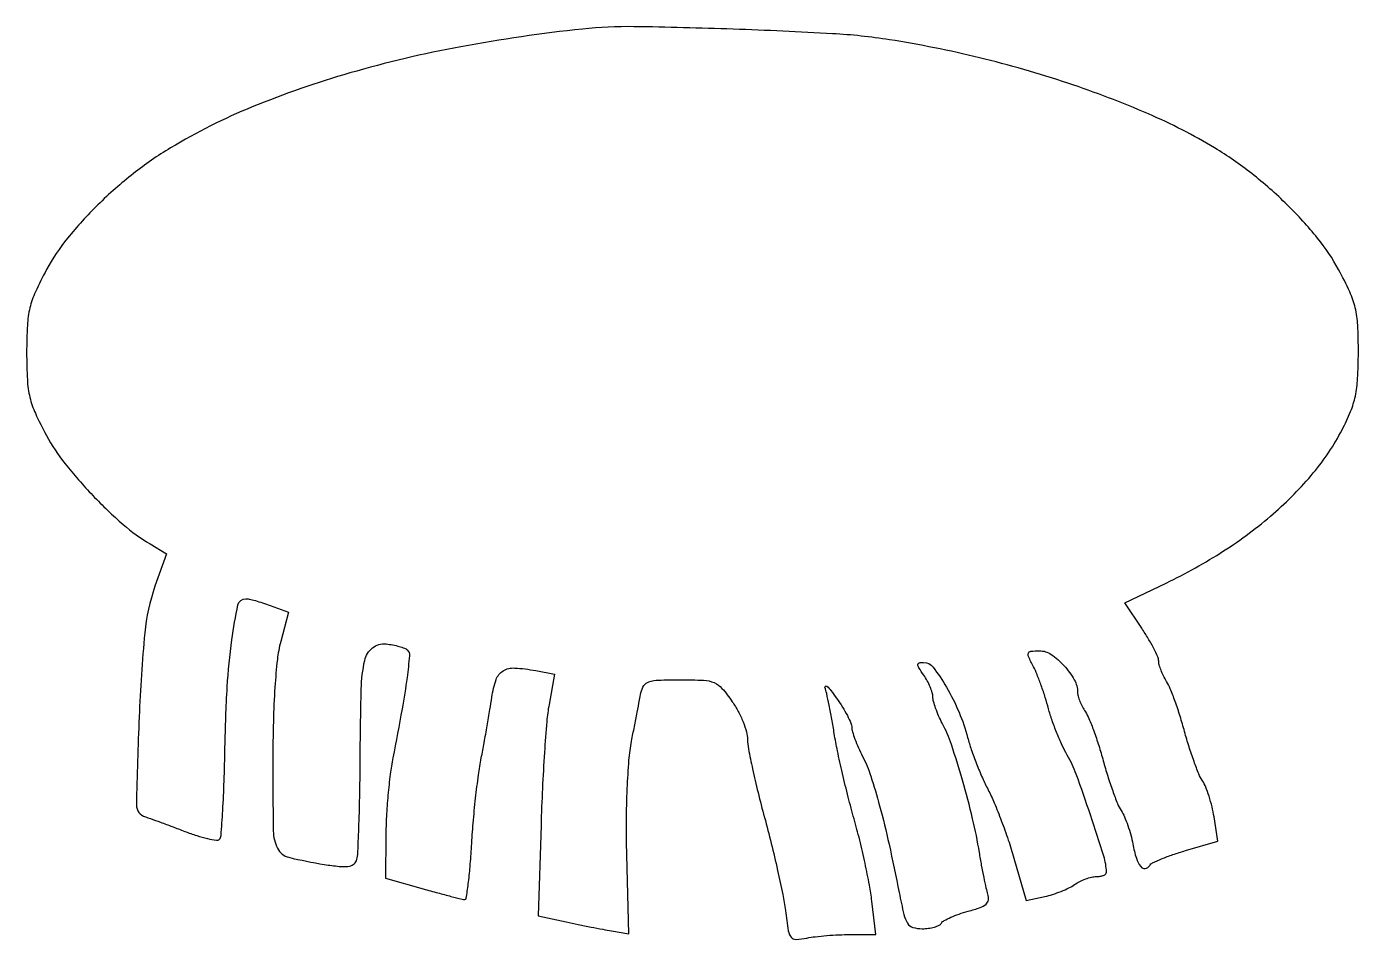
# Model space of a CAD drawing. Extents: x 0 to 230, y 0 to 158.
import ezdxf

# ---------------------------------------------------------------- set-up
doc = ezdxf.new("R2010")
doc.units = 0

msp = doc.modelspace()

# ---------------------------------------------------------------- linework, layer by layer
msp.add_lwpolyline([(96.5, 157.376541, 0.019358), (75.471684, 154.312731, 0.024399), (56.332136, 149.787276, 0.026787), (39.476232, 143.928253, 0.038403), (25.343537, 136.840491, 0.031399), (18.936768, 132.415837, 0.027208), (12.804216, 127.019971, 0.028143), (7.576496, 121.277846, 0.046395), (3.930033, 115.826376, 0.016373), (2.011392, 111.993198, 0.049123), (1.054888, 109.229252, 0.045873), (0.622154, 106.230507, 0.012909), (0.5, 101.5, 0.012888), (0.621828, 96.774522, 0.045726), (1.053241, 93.776967, 0.04913), (2.005778, 91.018652, 0.016543), (3.911714, 87.207995, 0.043429), (7.14657, 82.309783, 0.022916), (11.934636, 76.809598, 0.022918), (17.175666, 71.799729, 0.045897), (21.816818, 68.449137), (24.656103, 66.77193), (22.667578, 61.135965, 0.061679), (20.901946, 53.088911, 0.012737), (19.924151, 38.585712, 0.005722), (19.462166, 23.393934, 0.339301), (21, 21.307926, -0.015054), (21.878829, 21.025045, -0.002278), (23.616319, 20.398536, -0.002552), (25.661, 19.638859, -0.002205), (27.800236, 18.820806, 0.014783), (29.881476, 18.08438, 0.021912), (31.74763, 17.574506, 0.018233), (33.2664, 17.288029, 0.2382), (33.795289, 17.461956, 0.180744), (34.081551, 18.089823, 0.002422), (34.364022, 22.409332, 0.006535), (34.603689, 27.463114, 0.004204), (34.7557, 33.328386, -0.00993), (35.145902, 43.766649, -0.020365), (35.946263, 51.911619, -0.017472), (36.998985, 57.914124, -0.354368), (38.338717, 59, -0.057103), (38.919403, 58.933466, -0.009828), (39.995648, 58.661155, -0.010589), (41.251951, 58.288101, -0.009286), (42.547993, 57.846485), (45.737982, 56.69297), (44.38086, 51.596485, 0.037213), (43.797141, 48.49201, 0.011419), (43.374715, 43.738074, 0.010065), (43.103736, 37.807208, 0.006193), (43.011869, 30.817388, 0.003975), (43.097771, 18.874816, 0.113051), (43.827875, 15.895088, 0.219585), (45.781395, 14.337677, 0.020994), (51.908431, 13.103558, 0.012316), (54.481117, 12.761585, 0.055442), (55.99603, 12.766511, 0.110949), (56.914028, 13.086102, 0.16353), (57.453161, 13.738536, 0.07996), (57.674958, 14.795584, 0.00236), (57.868647, 19.347507, 0.004666), (58.021801, 24.724897, 0.003195), (58.09968, 30.831787, -0.004315), (58.287859, 43.38257, -0.048149), (58.885207, 48.342938, -0.17255), (60.235814, 50.507727, -0.197301), (62.56654, 51.18212, -0.01952), (63.743315, 51.007904, -0.022152), (64.853587, 50.747577, -0.022043), (65.767831, 50.44594, -0.102933), (66.232907, 50.149213, -0.225586), (66.611505, 49.124785, -0.010738), (66.194168, 45.387893, -0.011785), (65.33914, 39.9608, -0.003279), (63.743619, 31.5, 0.01709), (63.291057, 28.673562, 0.008663), (62.905228, 25.090479, 0.008595), (62.634398, 21.374401, 0.012685), (62.535678, 18.105886), (62.5, 10.711773), (69, 8.891019, 0.001964), (71.537947, 8.190836, 0.002855), (73.782582, 7.594791, 0.001431), (75.691379, 7.105403, 0.04864), (76.15347, 7.035133, 0.387474), (76.429688, 7.261074, 0.004777), (76.767978, 9.727508, 0.011004), (77.081081, 12.705778, 0.006623), (77.327773, 16.25, -0.007569), (77.612426, 20.230824, -0.005908), (78.038078, 24.545312, -0.005977), (78.530127, 28.554863, -0.014464), (79.014451, 31.5, 0.00284), (79.50909, 34.125194, 0.002055), (80.031661, 37.056025, 0.002075), (80.505155, 39.844681, 0.00452), (80.840149, 41.988594, -0.045894), (81.577864, 45.033673, -0.175931), (82.781465, 46.529057, -0.151938), (84.785405, 47.0263, -0.031785), (88.419121, 46.581151), (91.638514, 45.977189), (90.714817, 40.738595, 0.022544), (90.328456, 37.770653, 0.00451), (89.926515, 32.44631, 0.00476), (89.573314, 26.235546, 0.004424), (89.328343, 19.865866), (88.865565, 4.231732), (93.682782, 3.184381, 0.002679), (95.746902, 2.747174, 0.002169), (97.966192, 2.299539, 0.002192), (100.016751, 1.904518, 0.005671), (101.5, 1.642902), (104.5, 1.148773), (104.147955, 14.737424, -0.008101), (104.091538, 20.553111, -0.008826), (104.228033, 26.203342, -0.009181), (104.523578, 31.109569, -0.028051), (104.970975, 34.413037, -0.000166), (105.453561, 36.908439, -0.000172), (105.931887, 39.372892, -0.000165), (106.347264, 41.505328, -0.000747), (106.592072, 42.75, -0.098231), (107.098926, 43.977704, -0.167411), (107.97204, 44.643772, -0.071815), (109.618727, 44.937562, -0.008293), (113.383051, 45, -0.011314), (117.417604, 44.908698, -0.089079), (119.236818, 44.496265, -0.116551), (120.584279, 43.50826, -0.025016), (122.363999, 41.196249, -0.029345), (123.372944, 39.540749, -0.026074), (124.225675, 37.713002, -0.026971), (124.818325, 35.985379, -0.069244), (125, 34.679822, 0.047453), (125.155043, 33.049851, 0.006114), (125.858928, 29.611007, 0.007095), (126.804416, 25.542071, 0.005865), (127.924011, 21.233573, -0.005895), (129.093609, 16.731518, -0.005437), (130.190032, 12.080429, -0.005436), (131.07676, 7.915305, -0.017952), (131.532068, 5.146611, 0.008045), (132.03617, 1.64994, 0.126323), (132.513684, 0.553031, 0.243518), (133.354381, 0.166291, 0.037722), (135.233057, 0.396611, -0.02036), (136.701472, 0.628585, -0.008825), (138.670067, 0.822755, -0.008716), (140.773566, 0.955945, -0.011451), (142.696956, 1), (147.143913, 1), (146.472979, 6.75, 0.017239), (146.048433, 9.547048, 0.007085), (145.288909, 13.307812, 0.007), (144.359199, 17.324613, 0.008919), (143.384268, 21, -0.00702), (142.385743, 24.707475, -0.005235), (141.384802, 28.823069, -0.005293), (140.52284, 32.723045, -0.011974), (139.972753, 35.695555, 0.00455), (139.547664, 38.199858, 0.005107), (139.092168, 40.601222, 0.004707), (138.66452, 42.636729, 0.027199), (138.370478, 43.695555, -0.365581), (138.457854, 43.917073, -0.32289), (138.710038, 43.883966, -0.03908), (139.407839, 43.115899, -0.010755), (140.38097, 41.803054, -0.015668), (141.383665, 40.289278, -0.018586), (142.23066, 38.797987, -0.017671), (142.847164, 37.502, -0.102528), (143, 36.764496, 0.074823), (143.111241, 36.025295, 0.014537), (143.546864, 34.74434, 0.015154), (144.14898, 33.267722, 0.013498), (144.861665, 31.771336, -0.038794), (146.282253, 28.353645, -0.013502), (147.804904, 23.239575, -0.01112), (149.429103, 16.606491, -0.00575), (151.178783, 8.25, 0.008797), (151.997453, 4.455428, 0.084108), (152.636888, 2.934147, 0.180096), (153.561021, 2.233515, 0.073212), (155.147259, 2, 0.032812), (156.238176, 2.071667, 0.038156), (157.25526, 2.285767, 0.041647), (158.067502, 2.598002, 0.142702), (158.483205, 2.972825, -0.129813), (158.947836, 3.413587, -0.020507), (160.085353, 3.976957, -0.021585), (161.514162, 4.540496, -0.017373), (163.093034, 5.025051, 0.018009), (165.163396, 5.66333, 0.09358), (166.195499, 6.256578, 0.181517), (166.593854, 6.979948, 0.113378), (166.514133, 7.955471, -0.02188), (166.232812, 8.997952, -0.004671), (165.84068, 10.833362, -0.004875), (165.42658, 12.970502, -0.004624), (165.046515, 15.153244, 0.01781), (163.869122, 20.998655, 0.011511), (162.111554, 27.675361, 0.010883), (160.197582, 33.81512, 0.041401), (158.61042, 37.5, -0.018706), (157.99826, 38.760645, -0.018531), (157.479953, 40.067451, -0.018751), (157.112655, 41.242184, -0.065469), (157.006161, 42.027494, 0.071225), (156.897158, 42.767526, 0.026612), (156.544528, 43.759147, 0.025721), (156.039576, 44.814416, 0.028327), (155.443296, 45.777494, -0.010201), (154.567931, 47.083148, -0.138691), (154.403166, 47.626183, -0.355987), (154.628885, 47.914017, -0.055499), (155.401142, 48, -0.2361), (157.042036, 47.179428, -0.028474), (159.346679, 43.710776, -0.032156), (161.51641, 39.388358, -0.036502), (163.009556, 35, 0.019106), (163.627744, 32.952356, 0.010562), (164.529969, 30.5, 0.010519), (165.550578, 28.049865, 0.016633), (166.538235, 26, -0.021239), (167.590249, 23.764138, -0.0089), (168.823212, 20.672845, -0.008787), (170.026797, 17.314675, -0.011287), (171.008911, 14.184152), (173.123911, 6.868305), (176.311955, 7.561927, 0.02383), (177.676969, 7.927802, 0.017813), (179.142936, 8.454888, 0.018103), (180.490896, 9.051973, 0.038679), (181.472506, 9.627774, -0.036202), (182.358052, 10.15313, -0.028078), (183.387728, 10.596909, -0.028784), (184.400342, 10.902662, -0.05899), (185.222506, 11, 0.040344), (185.901603, 11.054885, 0.060639), (186.471698, 11.220312, 0.080822), (186.854913, 11.463163, 0.221685), (186.979018, 11.75, 0.068489), (186.518735, 14.518791, 0.005346), (184.21169, 21.667029, 0.006603), (181.762371, 28.678267, 0.044767), (180.203555, 32, -0.02361), (179.335444, 33.663287, -0.012581), (178.412865, 35.79375, -0.012497), (177.577946, 38.021974, -0.01899), (176.975722, 40, 0.012288), (176.417921, 41.924295, 0.009595), (175.721177, 43.985938, 0.009723), (174.997793, 45.881621, 0.023232), (174.369495, 47.25, -0.011228), (173.513844, 49.001421, -0.20076), (173.491915, 49.614792, -0.288249), (173.913326, 49.934483, -0.021932), (175.406226, 50, -0.151639), (177.402756, 49.380247, -0.056584), (179.64417, 47.434056, -0.056323), (181.423794, 44.994312, -0.130147), (182, 42.818136, 0.068665), (182.091591, 42.154342, 0.026246), (182.391611, 41.268944, 0.025396), (182.822873, 40.328523, 0.028406), (183.333143, 39.472506, -0.050489), (183.957087, 38.312388, -0.010699), (184.790885, 36.170049, -0.011096), (185.65297, 33.633135, -0.010336), (186.423593, 31, 0.009892), (187.194493, 28.357229, 0.010403), (188.057378, 25.791383, 0.010102), (188.891437, 23.611456, 0.045139), (189.517709, 22.396199, -0.039994), (190.07926, 21.33348, -0.017123), (190.663374, 19.836074, -0.016814), (191.180044, 18.189547, -0.021252), (191.540623, 16.635154, 0.026833), (192.138833, 14.181068, 0.093082), (192.887731, 12.736856, 0.267152), (193.679195, 12.416435, 0.223564), (194.449385, 12.918103, -0.143481), (194.95309, 13.370881, -0.013079), (196.509182, 14.067715, -0.016088), (198.448854, 14.803803, -0.011905), (200.636345, 15.496613), (206.235725, 17.124397), (205.567321, 21.312198, 0.020563), (205.212936, 23.065908, 0.017804), (204.701135, 24.872127, 0.018173), (204.119247, 26.47585, 0.048798), (203.557212, 27.550363, -0.047356), (202.93003, 28.741072, -0.010488), (202.097388, 30.893013, -0.01081), (201.237787, 33.430796, -0.010228), (200.471692, 36.050363, 0.009897), (199.703958, 38.682006, 0.010185), (198.839466, 41.256022, 0.009969), (198.000881, 43.455039, 0.041953), (197.363938, 44.714817, -0.022898), (196.841566, 45.65711, -0.02194), (196.399399, 46.656554, -0.022491), (196.088342, 47.571607, -0.069957), (195.995719, 48.214817, 0.1046), (195.836809, 48.953943, 0.013657), (195.136247, 50.413421, 0.015402), (194.192588, 52.117853, 0.012329), (193.075869, 53.8947), (190.1603, 58.2894), (197.288074, 61.705294, 0.030725), (207.217003, 67.237371, 0.036686), (215.788009, 73.660237, 0.039755), (222.701322, 80.720394, 0.053426), (227.668107, 88.159787, 0.023258), (229.14, 91.323855, 0.04531), (229.957727, 93.982891, 0.038622), (230.355393, 97.01082, 0.012742), (230.480667, 101.5, 0.012833), (230.370438, 106.240727, 0.046235), (229.945066, 109.230747, 0.049531), (228.992894, 111.98631, 0.016286), (227.069967, 115.826376, 0.046395), (223.423504, 121.277846, 0.028143), (218.195784, 127.019971, 0.027208), (212.063232, 132.415837, 0.031399), (205.656463, 136.840491, 0.033557), (194.229642, 142.710309, 0.021574), (180.302521, 148.021114, 0.020535), (165.029156, 152.414703, 0.020752), (149.5, 155.522827, 0.024968), (139.68489, 156.568268, 0.005306), (122.513945, 157.351364, 0.004983), (105.367958, 157.780039, 0.030259)], format="xyb", close=True)

doc.saveas('drawing.dxf')
